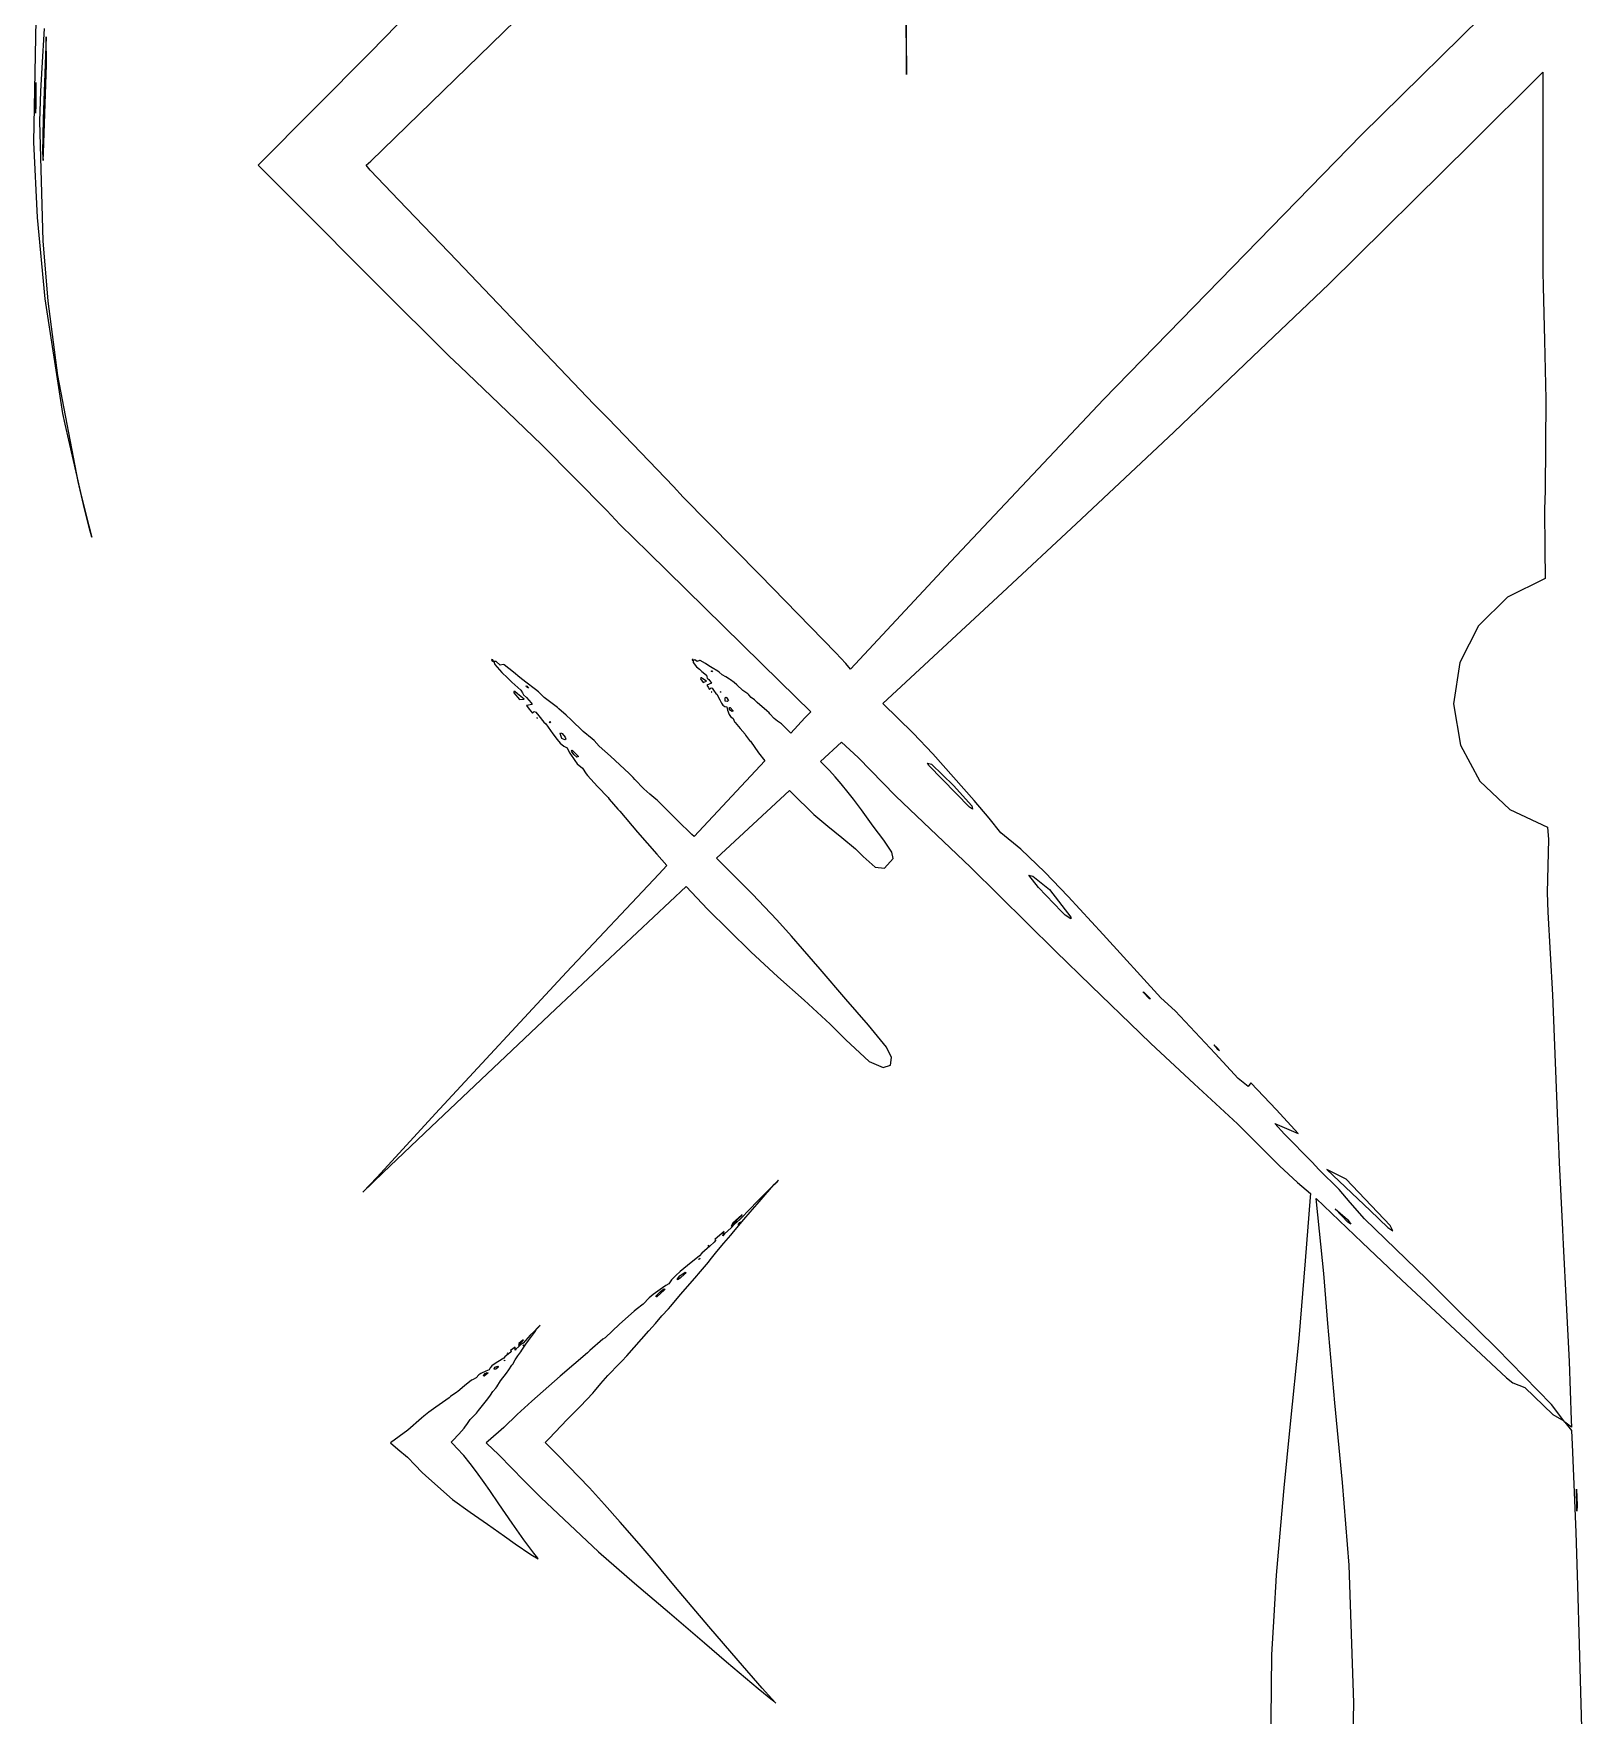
# Model space of a CAD drawing. Extents: x 0 to 153, y 0 to 357.
# Drawn here: x 41.91 to 76.52, y 89.02 to 126.63 of the extents above; entities that cross this region are included whole.
import ezdxf

# ---------------------------------------------------------------- set-up
doc = ezdxf.new("R2010")
doc.units = 0

msp = doc.modelspace()

# ---------------------------------------------------------------- linework, layer by layer
at = {"layer": 'Layer 1'}
for p, q in [((61.427187, 126.353159), (61.426239, 127.564429)), ((75.149394, 127.854496), (71.605494, 124.361716)), ((50.690485, 127.489382), (49.445215, 126.212202)), ((49.456152, 123.773907), (52.952972, 127.181997)), ((41.961868, 126.931006), (41.913433, 124.196256)), ((61.411451, 126.829016), (61.421763, 126.226241)), ((42.102224, 125.857313), (42.158121, 126.740016)), ((42.190934, 126.556146), (42.125132, 124.721616)), ((42.200431, 125.925405), (42.190934, 126.556146)), ((49.445215, 126.212202), (46.931885, 123.684712)), ((61.421763, 126.226241), (61.426781, 126.041304)), ((61.426781, 126.041304), (61.427187, 126.353159)), ((61.426861, 126.039472), (61.426794, 126.04132)), ((61.426794, 126.04132), (61.4268, 126.026)), ((61.4268, 126.026), (61.4272, 125.988)), ((61.4272, 125.988), (61.426861, 126.039472)), ((42.077871, 125.335806), (42.102224, 125.857313)), ((42.135309, 123.961665), (42.200431, 125.925405)), ((61.429017, 125.823253), (61.427185, 125.987873)), ((61.427185, 125.987873), (61.428204, 125.839941)), ((61.428204, 125.839941), (61.4299, 125.71)), ((61.4299, 125.71), (61.429017, 125.823253)), ((61.4299, 125.71), (61.4299, 125.71)), ((74.055675, 124.168802), (75.642095, 125.747422)), ((75.642095, 125.747422), (75.657357, 125.762684)), ((75.657357, 125.762684), (75.653085, 123.501774)), ((41.952188, 124.961848), (41.96501, 125.529586)), ((41.96501, 125.529586), (41.965551, 125.02536)), ((42.049991, 124.662735), (42.077871, 125.335806)), ((41.9547, 124.848), (41.952188, 124.961848)), ((41.965551, 125.02536), (41.9547, 124.848)), ((41.9547, 124.848), (41.9547, 124.848)), ((42.125084, 121.992565), (42.049991, 124.662735)), ((42.125132, 124.721616), (42.1136, 123.963)), ((41.913433, 124.196256), (41.98853, 122.512306)), ((71.605494, 124.361716), (65.832024, 118.443786)), ((70.869475, 121.024952), (74.055675, 124.168802)), ((42.1136, 123.963), (42.123639, 123.788869)), ((42.1136, 123.963), (42.1136, 123.963)), ((42.123639, 123.788869), (42.135309, 123.961665)), ((49.345521, 123.684442), (49.456152, 123.773907)), ((46.931885, 123.684712), (47.71458, 122.903307)), ((49.435064, 123.571629), (49.345521, 123.684442)), ((50.078491, 122.903375), (49.435064, 123.571629)), ((75.653085, 123.501774), (75.655458, 121.295114)), ((47.71458, 122.903307), (49.62396, 120.987677)), ((51.377351, 121.550505), (50.078491, 122.903375)), ((41.98853, 122.512306), (42.16125, 120.692706)), ((42.240947, 120.644865), (42.125084, 121.992565)), ((54.441171, 118.336305), (51.377351, 121.550505)), ((75.655458, 121.295114), (75.6659, 120.968752)), ((49.62396, 120.987677), (51.20142, 119.413677)), ((69.174795, 119.402532), (70.869475, 121.024952)), ((75.6659, 120.968752), (75.694729, 119.764462)), ((42.16125, 120.692706), (42.56216, 118.133436)), ((42.457693, 118.979605), (42.240947, 120.644865)), ((75.694729, 119.764462), (75.721729, 118.450782)), ((51.20142, 119.413677), (51.441834, 119.188021)), ((67.409975, 117.714722), (69.174795, 119.402532)), ((42.906767, 116.609295), (42.457693, 118.979605)), ((51.441834, 119.188021), (52.322144, 118.348444)), ((42.56216, 118.133436), (42.612426, 117.890361)), ((52.322144, 118.348444), (53.279311, 117.429467)), ((54.757288, 118.022087), (54.441171, 118.336305)), ((65.832024, 118.443786), (62.420474, 114.823336)), ((75.721729, 118.450782), (75.706264, 116.409912)), ((42.612426, 117.890361), (42.694779, 117.533593)), ((56.218278, 116.499927), (54.757288, 118.022087)), ((65.223075, 115.661882), (67.409975, 117.714722)), ((42.694779, 117.533593), (42.957443, 116.361503)), ((53.279311, 117.429467), (54.725651, 115.961217)), ((43.050649, 115.995767), (42.906767, 116.609295)), ((42.957443, 116.361503), (43.04936, 116.000852)), ((56.433659, 116.259395), (56.218278, 116.499927)), ((58.151069, 114.519495), (56.433659, 116.259395)), ((75.706264, 116.409912), (75.694458, 115.985207)), ((43.04936, 116.000852), (43.055667, 115.974397)), ((43.088907, 115.845966), (43.050649, 115.995767)), ((43.055667, 115.974397), (43.088907, 115.845966)), ((43.156784, 115.584245), (43.088878, 115.846147)), ((43.088878, 115.846147), (43.147694, 115.616184)), ((54.725651, 115.961217), (55.020601, 115.649593)), ((75.694458, 115.985207), (75.702056, 115.101386)), ((43.147694, 115.616184), (43.208062, 115.387898)), ((43.2139, 115.366), (43.156784, 115.584245)), ((55.020601, 115.649593), (55.65711, 115.02389)), ((63.577985, 114.127802), (65.223075, 115.661882)), ((43.208062, 115.387898), (43.2139, 115.366)), ((43.2139, 115.366), (43.2139, 115.366)), ((75.702056, 115.101386), (75.70796, 114.438407)), ((55.65711, 115.02389), (58.59686, 112.13509)), ((62.420474, 114.823336), (60.178554, 112.416576)), ((59.847649, 112.780515), (58.151069, 114.519495)), ((75.70796, 114.438407), (74.867028, 114.022804)), ((60.903205, 111.641722), (63.577985, 114.127802)), ((74.867028, 114.022804), (74.216504, 113.378569)), ((74.216504, 113.378569), (73.798921, 112.563802)), ((52.1538, 112.629), (52.160043, 112.603137)), ((52.182564, 112.620895), (52.1538, 112.629)), ((52.1538, 112.629), (52.1538, 112.629)), ((52.160043, 112.603137), (52.195995, 112.585194)), ((52.195995, 112.585194), (52.182564, 112.620895)), ((52.196, 112.586), (52.198035, 112.58061)), ((52.198373, 112.584815), (52.196, 112.586)), ((52.198035, 112.58061), (52.198986, 112.580965)), ((52.198986, 112.580965), (52.198373, 112.584815)), ((52.251675, 112.581219), (52.199035, 112.580936)), ((52.199035, 112.580936), (52.222302, 112.515831)), ((52.222302, 112.515831), (52.384701, 112.334723)), ((52.343592, 112.502171), (52.251675, 112.581219)), ((52.40926, 112.515791), (52.343592, 112.502171)), ((52.436054, 112.507243), (52.40926, 112.515791)), ((52.640987, 112.343978), (52.436054, 112.507243)), ((56.6377, 112.63), (56.635936, 112.612158)), ((56.635936, 112.612158), (56.658457, 112.607642)), ((56.657235, 112.631095), (56.6377, 112.63)), ((56.6377, 112.63), (56.6377, 112.63)), ((56.658457, 112.607642), (56.657235, 112.631095)), ((56.6585, 112.608), (56.658703, 112.604472)), ((56.659993, 112.607692), (56.6585, 112.608)), ((56.658703, 112.604472), (56.659516, 112.60498)), ((56.659516, 112.60498), (56.659993, 112.607692)), ((56.699078, 112.618782), (56.659528, 112.605436)), ((56.659528, 112.605436), (56.66075, 112.56236)), ((56.66075, 112.56236), (56.737472, 112.466913)), ((56.748394, 112.582356), (56.699078, 112.618782)), ((56.737472, 112.466913), (56.800831, 112.410389)), ((56.801104, 112.608964), (56.748394, 112.582356)), ((56.819011, 112.609218), (56.801104, 112.608964)), ((56.932162, 112.53777), (56.819011, 112.609218)), ((57.012683, 112.488249), (56.932162, 112.53777)), ((57.084726, 112.440423), (57.012683, 112.488249)), ((60.072526, 112.539376), (59.847649, 112.780515)), ((60.178554, 112.416576), (60.072526, 112.539376)), ((73.798921, 112.563802), (73.656812, 111.636604)), ((52.384701, 112.334723), (52.507691, 112.218572)), ((52.507691, 112.218572), (52.605035, 112.123415)), ((52.605035, 112.123415), (52.806643, 111.944735)), ((52.786224, 112.229743), (52.640987, 112.343978)), ((52.917895, 112.122307), (52.786224, 112.229743)), ((53.137887, 111.954887), (52.917895, 112.122307)), ((56.800831, 112.410389), (56.850219, 112.363244)), ((56.832499, 112.217313), (56.824563, 112.197046)), ((56.824563, 112.197046), (56.883581, 112.11551)), ((56.849799, 112.222198), (56.832499, 112.217313)), ((56.879173, 112.197337), (56.849799, 112.222198)), ((56.850219, 112.363244), (56.956992, 112.279382)), ((56.9601, 112.147), (56.879173, 112.197337)), ((56.883581, 112.11551), (56.9601, 112.147)), ((56.956992, 112.279382), (56.968391, 112.242783)), ((56.9601, 112.147), (56.9601, 112.147)), ((57.068312, 112.103267), (56.968253, 112.054138)), ((56.968391, 112.242783), (56.975512, 112.212631)), ((56.975512, 112.212631), (57.010177, 112.184126)), ((57.010177, 112.184126), (57.057731, 112.123838)), ((57.057731, 112.123838), (57.068312, 112.103267)), ((57.09407, 112.354073), (57.0677, 112.364)), ((57.0677, 112.364), (57.06775, 112.36357)), ((57.06775, 112.36357), (57.070191, 112.378632)), ((57.070191, 112.378632), (57.078604, 112.379005)), ((57.078604, 112.379005), (57.09407, 112.354073)), ((57.208119, 112.369603), (57.084726, 112.440423)), ((57.241904, 112.349353), (57.208119, 112.369603)), ((57.308926, 112.285977), (57.241904, 112.349353)), ((57.391007, 112.238646), (57.308926, 112.285977)), ((57.472615, 112.189923), (57.391007, 112.238646)), ((57.491405, 112.176117), (57.472615, 112.189923)), ((57.576879, 112.11164), (57.491405, 112.176117)), ((57.635962, 112.061543), (57.576879, 112.11164)), ((58.59686, 112.13509), (59.289331, 111.46229)), ((52.651171, 111.91276), (52.649407, 111.886355)), ((52.649407, 111.886355), (52.778363, 111.734875)), ((52.674708, 111.911453), (52.651171, 111.91276)), ((52.731082, 111.859612), (52.674708, 111.911453)), ((52.8772, 111.744), (52.731082, 111.859612)), ((52.778363, 111.734875), (52.8772, 111.744)), ((52.806643, 111.944735), (52.841986, 111.88424)), ((52.841986, 111.88424), (52.867628, 111.835535)), ((52.867628, 111.835535), (52.933702, 111.775636)), ((52.8772, 111.744), (52.8772, 111.744)), ((52.930215, 112.016121), (52.926349, 112.037471)), ((52.926349, 112.037471), (52.938896, 112.033802)), ((52.974374, 111.988777), (52.9302, 112.017)), ((52.9302, 112.017), (52.930215, 112.016121)), ((52.933702, 111.775636), (53.034912, 111.661706)), ((52.938896, 112.033802), (52.974374, 111.988777)), ((53.198534, 111.907755), (53.137887, 111.954887)), ((53.330476, 111.779511), (53.198534, 111.907755)), ((53.476935, 111.667802), (53.330476, 111.779511)), ((56.968253, 112.054138), (56.992335, 112.008025)), ((56.992335, 112.008025), (57.024288, 111.958233)), ((57.024288, 111.958233), (57.060037, 111.995729)), ((57.060037, 111.995729), (57.084052, 111.991558)), ((57.0779, 111.906), (57.070712, 111.904798)), ((57.070712, 111.904798), (57.072123, 111.897624)), ((57.072123, 111.897624), (57.078501, 111.895146)), ((57.078501, 111.895146), (57.0779, 111.906)), ((57.0779, 111.906), (57.0779, 111.906)), ((57.084052, 111.991558), (57.112203, 111.944683)), ((57.112203, 111.944683), (57.162741, 111.86696)), ((57.162741, 111.86696), (57.190621, 111.852476)), ((57.190621, 111.852476), (57.252146, 111.725284)), ((57.252146, 111.725284), (57.290881, 111.650834)), ((57.259929, 111.90617), (57.266917, 111.911425)), ((57.269697, 111.895163), (57.259929, 111.90617)), ((57.266917, 111.911425), (57.276211, 111.899639)), ((57.276211, 111.899639), (57.269697, 111.895163)), ((57.374786, 111.769837), (57.381638, 111.779642)), ((57.378314, 111.697588), (57.374786, 111.769837)), ((57.418745, 111.691585), (57.378314, 111.697588)), ((57.381638, 111.779642), (57.400022, 111.783694)), ((57.400022, 111.783694), (57.406262, 111.777962)), ((57.406262, 111.777962), (57.436855, 111.735818)), ((57.439629, 111.704356), (57.418745, 111.691585)), ((57.436855, 111.735818), (57.447323, 111.721219)), ((57.447323, 111.721219), (57.4396, 111.705)), ((57.4396, 111.705), (57.439629, 111.704356)), ((57.771635, 111.934298), (57.635962, 112.061543)), ((57.879833, 111.85844), (57.771635, 111.934298)), ((57.905953, 111.841159), (57.879833, 111.85844)), ((57.95866, 111.775986), (57.905953, 111.841159)), ((58.02724, 111.724974), (57.95866, 111.775986)), ((58.093582, 111.671044), (58.02724, 111.724974)), ((53.061029, 111.625615), (52.935601, 111.601838)), ((52.935601, 111.601838), (52.994616, 111.520809)), ((52.994616, 111.520809), (53.067201, 111.430349)), ((53.034912, 111.661706), (53.061029, 111.625615)), ((53.067201, 111.430349), (53.102069, 111.468711)), ((53.102069, 111.468711), (53.140195, 111.450496)), ((53.140195, 111.450496), (53.205589, 111.366346)), ((53.1733, 111.326), (53.163058, 111.327781)), ((53.163058, 111.327781), (53.168824, 111.316334)), ((53.17961, 111.309465), (53.1733, 111.326)), ((53.1733, 111.326), (53.1733, 111.326)), ((53.205589, 111.366346), (53.319889, 111.224823)), ((53.623324, 111.554278), (53.476935, 111.667802)), ((53.658319, 111.524244), (53.623324, 111.554278)), ((53.818339, 111.385179), (53.658319, 111.524244)), ((53.931761, 111.280757), (53.818339, 111.385179)), ((57.290881, 111.650834), (57.322831, 111.608757)), ((57.322831, 111.608757), (57.365365, 111.577927)), ((57.365365, 111.577927), (57.414754, 111.570669)), ((57.414754, 111.570669), (57.41814, 111.533477)), ((57.41814, 111.533477), (57.428995, 111.493571)), ((57.428995, 111.493571), (57.468001, 111.395804)), ((57.467442, 111.535771), (57.480196, 111.554477)), ((57.487113, 111.495648), (57.467442, 111.535771)), ((57.468001, 111.395804), (57.49276, 111.357374)), ((57.480196, 111.554477), (57.490031, 111.556359)), ((57.525103, 111.466257), (57.487113, 111.495648)), ((57.490031, 111.556359), (57.548098, 111.486947)), ((57.49276, 111.357374), (57.553, 111.30996)), ((57.544435, 111.47745), (57.525103, 111.466257)), ((57.548098, 111.486947), (57.5444, 111.478)), ((57.5444, 111.478), (57.544435, 111.47745)), ((58.30903, 111.481109), (58.093582, 111.671044)), ((58.355633, 111.439905), (58.30903, 111.481109)), ((58.372524, 111.414638), (58.355633, 111.439905)), ((58.468446, 111.307811), (58.372524, 111.414638)), ((59.159627, 111.323059), (58.840392, 110.981706)), ((59.289331, 111.46229), (59.159627, 111.323059)), ((61.576002, 110.984543), (60.903205, 111.641722)), ((73.656812, 111.636604), (73.817754, 110.712488)), ((53.168824, 111.316334), (53.17961, 111.309465)), ((53.319889, 111.224823), (53.368936, 111.189227)), ((53.368936, 111.189227), (53.524279, 110.968165)), ((53.445566, 111.23558), (53.453435, 111.239971)), ((53.465714, 111.21423), (53.445566, 111.23558)), ((53.453435, 111.239971), (53.47319, 111.217704)), ((53.47319, 111.217704), (53.465714, 111.21423)), ((53.524279, 110.968165), (53.619388, 110.837412)), ((53.685294, 110.974327), (53.690721, 110.985588)), ((53.726605, 110.864328), (53.685294, 110.974327)), ((53.690721, 110.985588), (53.716225, 110.982534)), ((53.716225, 110.982534), (53.728361, 110.97085)), ((53.728361, 110.97085), (53.79518, 110.892517)), ((54.198289, 111.022724), (53.931761, 111.280757)), ((54.398001, 110.855321), (54.198289, 111.022724)), ((57.553, 111.30996), (57.586302, 111.238239)), ((57.586302, 111.238239), (57.598438, 111.217956)), ((57.598438, 111.217956), (57.707316, 111.087897)), ((57.707316, 111.087897), (57.821898, 110.962046)), ((57.821898, 110.962046), (57.831462, 110.939897)), ((58.543201, 111.252117), (58.468446, 111.307811)), ((58.613209, 111.202497), (58.543201, 111.252117)), ((58.633083, 111.18998), (58.613209, 111.202497)), ((58.743522, 111.08124), (58.633083, 111.18998)), ((58.840392, 110.981706), (58.743522, 111.08124)), ((62.016531, 110.516619), (61.576002, 110.984543)), ((53.619388, 110.837412), (53.688174, 110.7585)), ((53.688174, 110.7585), (53.767196, 110.691173)), ((53.790105, 110.835279), (53.726605, 110.864328)), ((53.767196, 110.691173), (53.844731, 110.655745)), ((53.815, 110.843997), (53.790105, 110.835279)), ((53.79518, 110.892517), (53.815, 110.844)), ((53.815, 110.844), (53.815, 110.843997)), ((53.844731, 110.655745), (53.868271, 110.598372)), ((53.868271, 110.598372), (53.904426, 110.533216)), ((53.940566, 110.577703), (53.950334, 110.599395)), ((53.990017, 110.507834), (53.940566, 110.577703)), ((53.950334, 110.599395), (53.964103, 110.597326)), ((53.964103, 110.597326), (54.0856, 110.464504)), ((54.445756, 110.816417), (54.398001, 110.855321)), ((54.557076, 110.692634), (54.445756, 110.816417)), ((54.685083, 110.582144), (54.557076, 110.692634)), ((54.811327, 110.468349), (54.685083, 110.582144)), ((57.831462, 110.939897), (57.919922, 110.820861)), ((57.919922, 110.820861), (57.942308, 110.799441)), ((57.942308, 110.799441), (58.123091, 110.543531)), ((59.509315, 110.34712), (59.979082, 110.783511)), ((59.979082, 110.783511), (60.351434, 110.440479)), ((73.817754, 110.712488), (74.251826, 109.906385)), ((53.904426, 110.533216), (54.011405, 110.367425)), ((54.06145, 110.444932), (53.990017, 110.507834)), ((54.011405, 110.367425), (54.067641, 110.297552)), ((54.084784, 110.452106), (54.06145, 110.444932)), ((54.067641, 110.297552), (54.18147, 110.196579)), ((54.0848, 110.453), (54.084784, 110.452106)), ((54.0856, 110.464504), (54.0848, 110.453)), ((54.18147, 110.196579), (54.267012, 110.072607)), ((55.228383, 110.076749), (54.811327, 110.468349)), ((58.261275, 110.362508), (56.678655, 108.670268)), ((58.123091, 110.543531), (58.261275, 110.362508)), ((59.709693, 110.148732), (59.509315, 110.34712)), ((60.351434, 110.440479), (61.186295, 109.580724)), ((61.930258, 110.258128), (61.901562, 110.313209)), ((61.901562, 110.313209), (61.9903, 110.286)), ((62.835395, 109.330298), (61.930258, 110.258128)), ((61.9903, 110.286), (61.990293, 110.285464)), ((61.990293, 110.285464), (62.483191, 109.809714)), ((62.940867, 109.474669), (62.016531, 110.516619)), ((54.267012, 110.072607), (54.295234, 110.036201)), ((54.295234, 110.036201), (54.522962, 109.787259)), ((55.318674, 109.991885), (55.228383, 110.076749)), ((55.356594, 109.945637), (55.318674, 109.991885)), ((55.55332, 109.737972), (55.356594, 109.945637)), ((59.837159, 110.002019), (59.709693, 110.148732)), ((59.971214, 109.850661), (59.837159, 110.002019)), ((60.126557, 109.655598), (59.971214, 109.850661)), ((74.251826, 109.906385), (74.915322, 109.275517)), ((54.522962, 109.787259), (54.757206, 109.541811)), ((54.757206, 109.541811), (54.782507, 109.503891)), ((54.782507, 109.503891), (54.974212, 109.281641)), ((55.692994, 109.617379), (55.55332, 109.737972)), ((55.822492, 109.508247), (55.692994, 109.617379)), ((55.858514, 109.479604), (55.822492, 109.508247)), ((56.077964, 109.261833), (55.858514, 109.479604)), ((57.183357, 108.186189), (58.814817, 109.701819)), ((58.814817, 109.701819), (58.869085, 109.644717)), ((58.869085, 109.644717), (59.356624, 109.165913)), ((60.241066, 109.507273), (60.126557, 109.655598)), ((60.42429, 109.263715), (60.241066, 109.507273)), ((61.186295, 109.580724), (61.507433, 109.27731)), ((62.483191, 109.809714), (62.892582, 109.359415)), ((63.276928, 109.080591), (62.940867, 109.474669)), ((54.974212, 109.281641), (55.018442, 109.238397)), ((55.018442, 109.238397), (55.416375, 108.765291)), ((56.306234, 109.030493), (56.077964, 109.261833)), ((59.356624, 109.165913), (59.671928, 108.899961)), ((60.68668, 108.902671), (60.42429, 109.263715)), ((61.507433, 109.27731), (62.862663, 107.98664)), ((62.904114, 109.284999), (62.835395, 109.330298)), ((62.892582, 109.359415), (62.904114, 109.284999)), ((63.534772, 108.755113), (63.276928, 109.080591)), ((74.915322, 109.275517), (75.764534, 108.877107)), ((55.416375, 108.765291), (55.844224, 108.275715)), ((56.627166, 108.71726), (56.306234, 109.030493)), ((56.678655, 108.670268), (56.627166, 108.71726)), ((59.671928, 108.899961), (59.982889, 108.652071)), ((60.920309, 108.589913), (60.68668, 108.902671)), ((63.984052, 108.390087), (63.534772, 108.755113)), ((75.764534, 108.877107), (75.780545, 108.604983)), ((59.982889, 108.652071), (60.285643, 108.395345)), ((60.285643, 108.395345), (60.462153, 108.220683)), ((61.101634, 108.323758), (60.920309, 108.589913)), ((61.131959, 108.180911), (61.101634, 108.323758)), ((64.523079, 107.874431), (63.984052, 108.390087)), ((75.780545, 108.604983), (75.75151, 107.418393)), ((55.844224, 108.275715), (56.074054, 108.023739)), ((56.074054, 108.023739), (55.888589, 107.825453)), ((57.988641, 107.384856), (57.183357, 108.186189)), ((60.462153, 108.220683), (60.729417, 107.984443)), ((60.729417, 107.984443), (60.934488, 107.963956)), ((60.934488, 107.963956), (61.131959, 108.180911)), ((62.862663, 107.98664), (64.761533, 106.10473)), ((55.888589, 107.825453), (53.828129, 105.637363)), ((64.381649, 107.531526), (64.1639, 107.807)), ((64.1639, 107.807), (64.163963, 107.806564)), ((64.163963, 107.806564), (64.256151, 107.781751)), ((64.256151, 107.781751), (64.624027, 107.48268)), ((65.045212, 107.332062), (64.523079, 107.874431)), ((53.581948, 104.807722), (56.505888, 107.552122)), ((56.505888, 107.552122), (56.980605, 107.048288)), ((58.252519, 107.101742), (57.988641, 107.384856)), ((64.893066, 106.997029), (64.381649, 107.531526)), ((64.624027, 107.48268), (65.10044, 106.86883)), ((65.823363, 106.482574), (65.045212, 107.332062)), ((75.75151, 107.418393), (75.76813, 106.98107)), ((56.980605, 107.048288), (57.948832, 106.088761)), ((58.528476, 106.80842), (58.252519, 107.101742)), ((58.858227, 106.439034), (58.528476, 106.80842)), ((64.979555, 106.911516), (64.893066, 106.997029)), ((65.10478, 106.831128), (64.979555, 106.911516)), ((65.10044, 106.86883), (65.10478, 106.831128)), ((75.76813, 106.98107), (75.87599, 105.12834)), ((59.103388, 106.160007), (58.858227, 106.439034)), ((67.114353, 105.060254), (65.823363, 106.482574)), ((57.948832, 106.088761), (58.55325, 105.533673)), ((59.498942, 105.704114), (59.103388, 106.160007)), ((64.761533, 106.10473), (65.555488, 105.328752)), ((60.071412, 105.032959), (59.498942, 105.704114)), ((53.828129, 105.637363), (50.896179, 102.477863)), ((58.55325, 105.533673), (59.142273, 105.007775)), ((65.555488, 105.328752), (66.654158, 104.271952)), ((59.142273, 105.007775), (59.723289, 104.47275)), ((60.576872, 104.448398), (60.071412, 105.032959)), ((66.859775, 105.042024), (66.710671, 105.196078)), ((66.710671, 105.196078), (66.7362, 105.193)), ((66.7362, 105.193), (66.736243, 105.192474)), ((66.736243, 105.192474), (66.884534, 105.041767)), ((66.884534, 105.041767), (66.859775, 105.042024)), ((67.432572, 104.768829), (67.114353, 105.060254)), ((75.87599, 105.12834), (75.97632, 102.481)), ((50.799308, 102.176562), (53.581948, 104.807722)), ((68.327399, 103.819581), (67.432572, 104.768829)), ((59.723289, 104.47275), (60.074478, 104.123393)), ((60.980768, 103.959654), (60.576872, 104.448398)), ((66.654158, 104.271952), (66.893764, 104.042429)), ((60.074478, 104.123393), (60.592206, 103.636704)), ((61.097312, 103.730622), (60.980768, 103.959654)), ((66.893764, 104.042429), (67.863278, 103.13863)), ((68.3, 104.012), (68.371967, 103.919488)), ((68.367488, 103.952287), (68.3, 104.012)), ((68.847703, 103.261797), (68.327399, 103.819581)), ((68.423794, 103.884602), (68.367488, 103.952287)), ((68.371967, 103.919488), (68.423794, 103.884602)), ((60.592206, 103.636704), (60.909474, 103.503998)), ((60.909474, 103.503998), (61.072098, 103.560363)), ((61.072098, 103.560363), (61.097312, 103.730622)), ((67.863278, 103.13863), (68.828452, 102.242953)), ((69.070407, 103.078827), (68.847703, 103.261797)), ((69.131189, 103.164588), (69.070407, 103.078827)), ((69.701012, 102.559081), (69.131189, 103.164588)), ((50.896179, 102.477863), (49.593119, 101.052043)), ((70.183668, 102.032367), (69.701012, 102.559081)), ((75.97632, 102.481), (76.023733, 101.38175)), ((49.725128, 101.155122), (50.799308, 102.176562)), ((68.828452, 102.242953), (69.769612, 101.309137)), ((69.882339, 102.015306), (69.668113, 102.249511)), ((69.668113, 102.249511), (70.183668, 102.032367)), ((70.498088, 101.386583), (69.882339, 102.015306)), ((69.769612, 101.309137), (70.171541, 100.934174)), ((70.498223, 101.386414), (70.498088, 101.386583)), ((70.644953, 101.227289), (70.498223, 101.386414)), ((71.104949, 100.779552), (70.644953, 101.227289)), ((71.2564, 101.006), (70.824883, 101.221516)), ((70.824883, 101.221516), (71.798809, 100.308694)), ((76.023733, 101.38175), (76.095369, 99.87243)), ((49.276958, 100.718117), (49.725128, 101.155122)), ((49.593119, 101.052043), (49.276958, 100.718117)), ((58.448611, 100.863643), (58.225633, 100.640022)), ((58.366317, 100.770505), (58.473906, 100.885132)), ((58.506466, 100.921287), (58.448611, 100.863643)), ((58.473906, 100.885132), (58.506466, 100.921287)), ((58.506484, 100.921183), (58.509063, 100.923743)), ((58.506551, 100.921251), (58.506484, 100.921183)), ((58.5151, 100.93), (58.506551, 100.921251)), ((58.509063, 100.923743), (58.5151, 100.93)), ((58.545646, 100.961833), (58.515121, 100.929968)), ((58.515121, 100.929968), (58.542798, 100.958472)), ((58.542798, 100.958472), (58.5662, 100.983)), ((58.5662, 100.983), (58.545646, 100.961833)), ((58.5662, 100.983), (58.5662, 100.983)), ((70.171541, 100.934174), (70.458487, 100.689013)), ((72.244427, 99.972937), (71.2564, 101.006)), ((71.2564, 101.006), (71.2564, 101.006)), ((57.936124, 100.271212), (58.092475, 100.452116)), ((58.071441, 100.483406), (57.947167, 100.357416)), ((58.225633, 100.640022), (58.071441, 100.483406)), ((58.092475, 100.452116), (58.316604, 100.706655)), ((58.316604, 100.706655), (58.337488, 100.731634)), ((58.337488, 100.731634), (58.366317, 100.770505)), ((70.452995, 100.607524), (70.346084, 99.183574)), ((70.458487, 100.689013), (70.452995, 100.607524)), ((70.597462, 100.502456), (70.588507, 100.574005)), ((70.588507, 100.574005), (71.620367, 99.590109)), ((70.757691, 98.900236), (70.597462, 100.502456)), ((71.349703, 100.488652), (71.104949, 100.779552)), ((71.670025, 100.118095), (71.349703, 100.488652)), ((57.506063, 99.953077), (57.673209, 100.126195)), ((57.736567, 100.203784), (57.545679, 100.030158)), ((57.563772, 99.829095), (57.792583, 100.103979)), ((57.638647, 100.046964), (57.586413, 100.002599)), ((57.704786, 100.105423), (57.638647, 100.046964)), ((57.714595, 100.040793), (57.6627, 99.987947)), ((57.6627, 99.987947), (57.704486, 100.03908)), ((57.673209, 100.126195), (57.7441, 100.196)), ((57.704486, 100.03908), (57.723141, 100.053171)), ((57.947167, 100.357416), (57.704786, 100.105423)), ((57.723141, 100.053171), (57.714595, 100.040793)), ((57.757192, 100.215163), (57.736567, 100.203784)), ((57.7441, 100.196), (57.757192, 100.215163)), ((57.792583, 100.103979), (57.936124, 100.271212)), ((71.295573, 100.047623), (71.014731, 100.347408)), ((71.014731, 100.347408), (71.2893, 100.107)), ((71.2893, 100.107), (71.289333, 100.106554)), ((71.289333, 100.106554), (71.362595, 99.998288)), ((71.362595, 99.998288), (71.295573, 100.047623)), ((73.063385, 98.770545), (71.670025, 100.118095)), ((71.798809, 100.308694), (72.193209, 99.9233)), ((57.258153, 99.75671), (57.145343, 99.657551)), ((57.356041, 99.840877), (57.258153, 99.75671)), ((57.320834, 99.743956), (57.356041, 99.840877)), ((57.363435, 99.782217), (57.320834, 99.743956)), ((57.341544, 99.573063), (57.500554, 99.752186)), ((57.505754, 99.919535), (57.363435, 99.782217)), ((57.500554, 99.752186), (57.563772, 99.829095)), ((57.586413, 100.002599), (57.505754, 99.919535)), ((57.545679, 100.030158), (57.506063, 99.953077)), ((72.193209, 99.9233), (72.305003, 99.855987)), ((72.305003, 99.855987), (72.244427, 99.972937)), ((76.095369, 99.87243), (76.110835, 99.543986)), ((56.8005, 99.2968), (56.531734, 99.076246)), ((56.852769, 99.354487), (56.8005, 99.2968)), ((56.8005, 99.2968), (56.8005, 99.2968)), ((57.029008, 99.510838), (56.852769, 99.354487)), ((56.9986, 99.5245), (56.987814, 99.512342)), ((56.987814, 99.512342), (57.005656, 99.524195)), ((57.011489, 99.533963), (56.9986, 99.5245)), ((57.005656, 99.524195), (57.011489, 99.533963)), ((57.132324, 99.601908), (57.029008, 99.510838)), ((57.040555, 99.200575), (57.191628, 99.387344)), ((57.164816, 99.64261), (57.132324, 99.601908)), ((57.145343, 99.657551), (57.164816, 99.64261)), ((57.191628, 99.387344), (57.341544, 99.573063)), ((71.620367, 99.590109), (72.506104, 98.752773)), ((76.110835, 99.543986), (76.181182, 98.232236)), ((56.370216, 98.94422), (56.268529, 98.853931)), ((56.361465, 98.849681), (56.482688, 98.925133)), ((56.531734, 99.076246), (56.370216, 98.94422)), ((56.491778, 98.923623), (56.4803, 98.898)), ((56.482688, 98.925133), (56.491778, 98.923623)), ((56.693913, 98.790693), (56.825039, 98.942746)), ((56.788427, 99.216736), (56.815831, 99.243293)), ((56.788901, 99.210987), (56.788427, 99.216736)), ((56.816985, 99.237595), (56.788901, 99.210987)), ((56.815831, 99.243293), (56.816985, 99.237595)), ((56.825039, 98.942746), (57.002026, 99.15448)), ((57.002026, 99.15448), (57.040555, 99.200575)), ((70.346084, 99.183574), (70.197861, 97.444804)), ((55.971341, 98.577108), (55.767966, 98.425837)), ((56.01957, 98.53578), (55.848081, 98.376703)), ((55.920395, 98.484944), (56.006684, 98.55373)), ((56.049011, 98.631123), (55.971341, 98.577108)), ((56.006684, 98.55373), (56.025813, 98.5501)), ((56.025813, 98.5501), (56.0195, 98.5358)), ((56.0195, 98.5358), (56.01957, 98.53578)), ((56.11454, 98.670823), (56.049011, 98.631123)), ((56.174984, 98.757248), (56.11454, 98.670823)), ((56.268529, 98.853931), (56.174984, 98.757248)), ((56.312149, 98.778742), (56.361465, 98.849681)), ((56.312759, 98.757011), (56.312149, 98.778742)), ((56.366824, 98.791825), (56.312759, 98.757011)), ((56.464984, 98.88232), (56.366824, 98.791825)), ((56.373388, 98.429327), (56.693913, 98.790693)), ((56.480314, 98.897989), (56.464984, 98.88232)), ((56.4803, 98.898), (56.480314, 98.897989)), ((70.84866, 97.782766), (70.757691, 98.900236)), ((72.506104, 98.752773), (73.472229, 97.848669)), ((73.759587, 98.078853), (73.063385, 98.770545)), ((55.540377, 98.210372), (55.385372, 98.093033)), ((55.678626, 98.351353), (55.540377, 98.210372)), ((55.767966, 98.425837), (55.678626, 98.351353)), ((55.834786, 98.395894), (55.920395, 98.484944)), ((55.835463, 98.374163), (55.834786, 98.395894)), ((55.848081, 98.376703), (55.835463, 98.374163)), ((56.107538, 98.105359), (56.15794, 98.167617)), ((56.15794, 98.167617), (56.373388, 98.429327)), ((76.181182, 98.232236), (76.247933, 96.929216)), ((55.338971, 98.055399), (55.012474, 97.76228)), ((55.385372, 98.093033), (55.338971, 98.055399)), ((55.815503, 97.781696), (55.957009, 97.950236)), ((55.957009, 97.950236), (56.107538, 98.105359)), ((71.008821, 96.002426), (70.84866, 97.782766)), ((73.472229, 97.848669), (74.840959, 96.563339)), ((74.627959, 97.224003), (73.759587, 98.078853)), ((52.852256, 97.406106), (52.761829, 97.332606)), ((52.864059, 97.408646), (52.852256, 97.406106)), ((52.962369, 97.459837), (52.856138, 97.343844)), ((52.859786, 97.398384), (52.864059, 97.408646)), ((53.017792, 97.516922), (52.962369, 97.459837)), ((52.977767, 97.4007), (53.041397, 97.488736)), ((53.086442, 97.587979), (53.017792, 97.516922)), ((53.041397, 97.488736), (53.133859, 97.611401)), ((53.186431, 97.688749), (53.086442, 97.587979)), ((53.133859, 97.611401), (53.142136, 97.623779)), ((53.142136, 97.623779), (53.152378, 97.643978)), ((53.152378, 97.643978), (53.19871, 97.697535)), ((53.212412, 97.714545), (53.186431, 97.688749)), ((53.19871, 97.697535), (53.212412, 97.714545)), ((53.212463, 97.71458), (53.213753, 97.715819)), ((53.212598, 97.714698), (53.212463, 97.71458)), ((53.2164, 97.7187), (53.212598, 97.714698)), ((53.213753, 97.715819), (53.2164, 97.7187)), ((53.229742, 97.733351), (53.216379, 97.718732)), ((53.216379, 97.718732), (53.228655, 97.731714)), ((53.228655, 97.731714), (53.2389, 97.743)), ((53.2389, 97.743), (53.229742, 97.733351)), ((53.2389, 97.743), (53.2389, 97.743)), ((54.640935, 97.428051), (54.352428, 97.17855)), ((54.688557, 97.462648), (54.640935, 97.428051)), ((55.012474, 97.76228), (54.688557, 97.462648)), ((55.175801, 97.058215), (55.671005, 97.614192)), ((55.671005, 97.614192), (55.815503, 97.781696)), ((70.197861, 97.444804), (70.00168, 95.460974)), ((52.445237, 97.034096), (52.4233, 97.0067)), ((52.529904, 97.098931), (52.445237, 97.034096)), ((52.5043, 97.1171), (52.499821, 97.11125)), ((52.499821, 97.11125), (52.509453, 97.114964)), ((52.511082, 97.120408), (52.5043, 97.1171)), ((52.509453, 97.114964), (52.511082, 97.120408)), ((52.579829, 97.136427), (52.529904, 97.098931)), ((52.628676, 97.213762), (52.574066, 97.17306)), ((52.574066, 97.17306), (52.592246, 97.156931)), ((52.592246, 97.156931), (52.579829, 97.136427)), ((52.676498, 97.247764), (52.628676, 97.213762)), ((52.677314, 97.187543), (52.676498, 97.247764)), ((52.697665, 97.203554), (52.677314, 97.187543)), ((52.681798, 96.964675), (52.738849, 97.058511)), ((52.762991, 97.263927), (52.697665, 97.203554)), ((52.738849, 97.058511), (52.804311, 97.145052)), ((52.7543, 97.287733), (52.8277, 97.3673)), ((52.761829, 97.332606), (52.7543, 97.287733)), ((52.798604, 97.301914), (52.762991, 97.263927)), ((52.824247, 97.319694), (52.798604, 97.301914)), ((52.804311, 97.145052), (52.829205, 97.183152)), ((52.856138, 97.343844), (52.824247, 97.319694)), ((52.8277, 97.3673), (52.859786, 97.398384)), ((52.8277, 97.3673), (52.8277, 97.3673)), ((52.829205, 97.183152), (52.920039, 97.318703)), ((52.857714, 97.270569), (52.8741, 97.296)), ((52.880856, 97.294479), (52.857714, 97.270569)), ((52.874074, 97.296006), (52.883706, 97.301061)), ((52.8741, 97.296), (52.874074, 97.296006)), ((52.883706, 97.301061), (52.880856, 97.294479)), ((52.920039, 97.318703), (52.977767, 97.4007)), ((54.294903, 97.122387), (53.683294, 96.601687)), ((54.352428, 97.17855), (54.294903, 97.122387)), ((55.068077, 96.938271), (55.175801, 97.058215)), ((75.847309, 95.967303), (74.627959, 97.224003)), ((51.91479, 96.659468), (51.870425, 96.630179)), ((52.020547, 96.71309), (51.91479, 96.659468)), ((51.971376, 96.619438), (52.009024, 96.660343)), ((52.066823, 96.669978), (51.986299, 96.601903)), ((52.009024, 96.660343), (52.052576, 96.686496)), ((52.061926, 96.730947), (52.020547, 96.71309)), ((52.052576, 96.686496), (52.067433, 96.678642)), ((52.098423, 96.74175), (52.061926, 96.730947)), ((52.0669, 96.67), (52.066823, 96.669978)), ((52.067433, 96.678642), (52.0669, 96.67)), ((52.118365, 96.787794), (52.098423, 96.74175)), ((52.159677, 96.832024), (52.118365, 96.787794)), ((52.208589, 96.869402), (52.159677, 96.832024)), ((52.289245, 96.920766), (52.208589, 96.869402)), ((52.211925, 96.765609), (52.228203, 96.803427)), ((52.218368, 96.74972), (52.211925, 96.765609)), ((52.247945, 96.760063), (52.218368, 96.74972)), ((52.228203, 96.803427), (52.295225, 96.824779)), ((52.294141, 96.798646), (52.247945, 96.760063)), ((52.4233, 97.0067), (52.289245, 96.920766)), ((52.300991, 96.805786), (52.294141, 96.798646)), ((52.295225, 96.824779), (52.302213, 96.821201)), ((52.301, 96.8058), (52.300991, 96.805786)), ((52.302213, 96.821201), (52.301, 96.8058)), ((52.352318, 96.495639), (52.485005, 96.669519)), ((52.4233, 97.0067), (52.4233, 97.0067)), ((52.43652, 96.951991), (52.44907, 96.963712)), ((52.438495, 96.947701), (52.43652, 96.951991)), ((52.45152, 96.95925), (52.438495, 96.947701)), ((52.44907, 96.963712), (52.45152, 96.95925)), ((52.485005, 96.669519), (52.53846, 96.74336)), ((52.53846, 96.74336), (52.608468, 96.848081)), ((52.608468, 96.848081), (52.623731, 96.870876)), ((52.623731, 96.870876), (52.681798, 96.964675)), ((54.750806, 96.620509), (55.011297, 96.885648)), ((55.011297, 96.885648), (55.068077, 96.938271)), ((76.247933, 96.929216), (76.288023, 95.616386)), ((51.549697, 96.386636), (51.397472, 96.258544)), ((51.70565, 96.509216), (51.549697, 96.386636)), ((51.728919, 96.523716), (51.70565, 96.509216)), ((51.808965, 96.566115), (51.728919, 96.523716)), ((51.870425, 96.630179), (51.808965, 96.566115)), ((51.977889, 96.603515), (51.971376, 96.619438)), ((51.986299, 96.601903), (51.977889, 96.603515)), ((52.182527, 96.262866), (52.248666, 96.334161)), ((52.248666, 96.334161), (52.267933, 96.365535)), ((52.267933, 96.365535), (52.352318, 96.495639)), ((53.683294, 96.601687), (53.049838, 96.04258)), ((54.452734, 96.270018), (54.594647, 96.438267)), ((54.594647, 96.438267), (54.750806, 96.620509)), ((74.840959, 96.563339), (74.986402, 96.454345)), ((74.986402, 96.454345), (75.253268, 96.346042)), ((75.253268, 96.346042), (75.882245, 95.742809)), ((50.905799, 95.911291), (50.75161, 95.797496)), ((51.20584, 96.120243), (50.905799, 95.911291)), ((51.232086, 96.145124), (51.20584, 96.120243)), ((51.372506, 96.246538), (51.232086, 96.145124)), ((51.397472, 96.258544), (51.372506, 96.246538)), ((51.861731, 95.831462), (52.067753, 96.098057)), ((52.067753, 96.098057), (52.126365, 96.179681)), ((52.126365, 96.179681), (52.182527, 96.262866)), ((53.049838, 96.04258), (52.723341, 95.743459)), ((53.84126, 95.631663), (54.137164, 95.933127)), ((54.137164, 95.933127), (54.415153, 96.223533)), ((54.415153, 96.223533), (54.452734, 96.270018)), ((71.178343, 94.224016), (71.008821, 96.002426)), ((76.124284, 95.606341), (75.847309, 95.967303)), ((50.586699, 95.666489), (50.281436, 95.396874)), ((50.637913, 95.710075), (50.586699, 95.666489)), ((50.675632, 95.739426), (50.637913, 95.710075)), ((50.75161, 95.797496), (50.675632, 95.739426)), ((51.554705, 95.459137), (51.611282, 95.542015)), ((51.611282, 95.542015), (51.674164, 95.631236)), ((51.674164, 95.631236), (51.79003, 95.751663)), ((51.79003, 95.751663), (51.816621, 95.774241)), ((51.816621, 95.774241), (51.861731, 95.831462)), ((52.723341, 95.743459), (52.424931, 95.456307)), ((53.436554, 95.211999), (53.84126, 95.631663)), ((75.882245, 95.742809), (76.124284, 95.606341)), ((76.1243, 95.6063), (76.13685, 95.587645)), ((76.127421, 95.606102), (76.1243, 95.6063)), ((76.149875, 95.577203), (76.127421, 95.606102)), ((76.13685, 95.587645), (76.149875, 95.577203)), ((76.295146, 95.458226), (76.149841, 95.577245)), ((76.149841, 95.577245), (76.297587, 95.387067)), ((76.288023, 95.616386), (76.295146, 95.458226)), ((50.281436, 95.396874), (49.895176, 95.114217)), ((51.250665, 95.125467), (51.287227, 95.16478)), ((51.287227, 95.16478), (51.418694, 95.301824)), ((51.418694, 95.301824), (51.540258, 95.4358)), ((51.540258, 95.4358), (51.554705, 95.459137)), ((52.424931, 95.456307), (52.074013, 95.149162)), ((53.34735, 95.117604), (53.436554, 95.211999)), ((70.00168, 95.460974), (69.868189, 94.102804)), ((76.297587, 95.387067), (76.31198, 95.072389)), ((49.895176, 95.114217), (50.059545, 94.969437)), ((50.059545, 94.969437), (50.268954, 94.790113)), ((50.268954, 94.790113), (50.444242, 94.609773)), ((51.258804, 95.117057), (51.250665, 95.125467)), ((51.297946, 95.076117), (51.258804, 95.117057)), ((51.375619, 94.993748), (51.297946, 95.076117)), ((51.528866, 94.826972), (51.375619, 94.993748)), ((51.670646, 94.649071), (51.528866, 94.826972)), ((52.074013, 95.149162), (52.029583, 95.110377)), ((52.029583, 95.110377), (52.068995, 95.071489)), ((52.068995, 95.071489), (52.155214, 94.993596)), ((52.155214, 94.993596), (52.324601, 94.837282)), ((52.324601, 94.837282), (52.874889, 94.265881)), ((53.32322, 95.10839), (53.324033, 95.107933)), ((53.324033, 95.107933), (53.32322, 95.10839)), ((53.46172, 95.005167), (53.34735, 95.117604)), ((53.638569, 94.825993), (53.46172, 95.005167)), ((54.339724, 94.103166), (53.638569, 94.825993)), ((76.31198, 95.072389), (76.392501, 93.116959)), ((50.444242, 94.609773), (50.596128, 94.456193)), ((50.596128, 94.456193), (50.682488, 94.372974)), ((51.817715, 94.46349), (51.670646, 94.649071)), ((51.988459, 94.225707), (51.817715, 94.46349)), ((50.682488, 94.372974), (51.281891, 93.845834)), ((52.11389, 94.044786), (51.988459, 94.225707)), ((52.315295, 93.748648), (52.11389, 94.044786)), ((52.874889, 94.265881), (53.253066, 93.889442)), ((54.677278, 93.729676), (54.339724, 94.103166)), ((69.868189, 94.102804), (69.789636, 93.26658)), ((71.326227, 92.374406), (71.178343, 94.224016)), ((76.414072, 93.665265), (76.411292, 94.071826)), ((76.411292, 94.071826), (76.427029, 93.710937)), ((51.281891, 93.845834), (51.672898, 93.55926)), ((52.609297, 93.315906), (52.315295, 93.748648)), ((53.253066, 93.889442), (54.542086, 92.672502)), ((55.028125, 93.340492), (54.677278, 93.729676)), ((76.420244, 93.583796), (76.414072, 93.665265)), ((76.427029, 93.710937), (76.4202, 93.5836)), ((51.672898, 93.55926), (52.058885, 93.293751)), ((52.058885, 93.293751), (52.441482, 93.024153)), ((52.875418, 92.945066), (52.609297, 93.315906)), ((55.44878, 92.852409), (55.028125, 93.340492)), ((76.4202, 93.5836), (76.420244, 93.583796)), ((52.441482, 93.024153), (52.678831, 92.852119)), ((53.098396, 92.646385), (52.875418, 92.945066)), ((69.789636, 93.26658), (69.694327, 92.15142)), ((76.392501, 93.116959), (76.431713, 91.910419)), ((52.678831, 92.852119), (53.028388, 92.614728)), ((53.028388, 92.614728), (53.19079, 92.514257)), ((53.186108, 92.532164), (53.098396, 92.646385)), ((53.19079, 92.514257), (53.186108, 92.532164)), ((54.542086, 92.672502), (55.348047, 91.971161)), ((55.761708, 92.483957), (55.44878, 92.852409)), ((56.267901, 91.883355), (55.761708, 92.483957)), ((69.694327, 92.15142), (69.640126, 91.24328)), ((71.428185, 89.299276), (71.326227, 92.374406)), ((55.348047, 91.971161), (56.132573, 91.3065)), ((57.006705, 91.005503), (56.267901, 91.883355)), ((76.431713, 91.910419), (76.471599, 90.600859)), ((56.132573, 91.3065), (56.914658, 90.637772)), ((69.640126, 91.24328), (69.589247, 90.370788)), ((56.914658, 90.637772), (57.402055, 90.214574)), ((57.662953, 90.244805), (57.006705, 91.005503)), ((69.589247, 90.370788), (69.554378, 86.875938)), ((76.471599, 90.600859), (76.518067, 88.742449)), ((57.402055, 90.214574), (58.11162, 89.618431)), ((58.205234, 89.626739), (57.662953, 90.244805)), ((58.11162, 89.618431), (58.434725, 89.356616)), ((58.41668, 89.389026), (58.205234, 89.626739)), ((58.508784, 89.291386), (58.41668, 89.389026)), ((58.434725, 89.356616), (58.508784, 89.291386)), ((71.392027, 87.448466), (71.428185, 89.299276))]:
    msp.add_line(p, q, dxfattribs=at)

doc.saveas('drawing.dxf')
